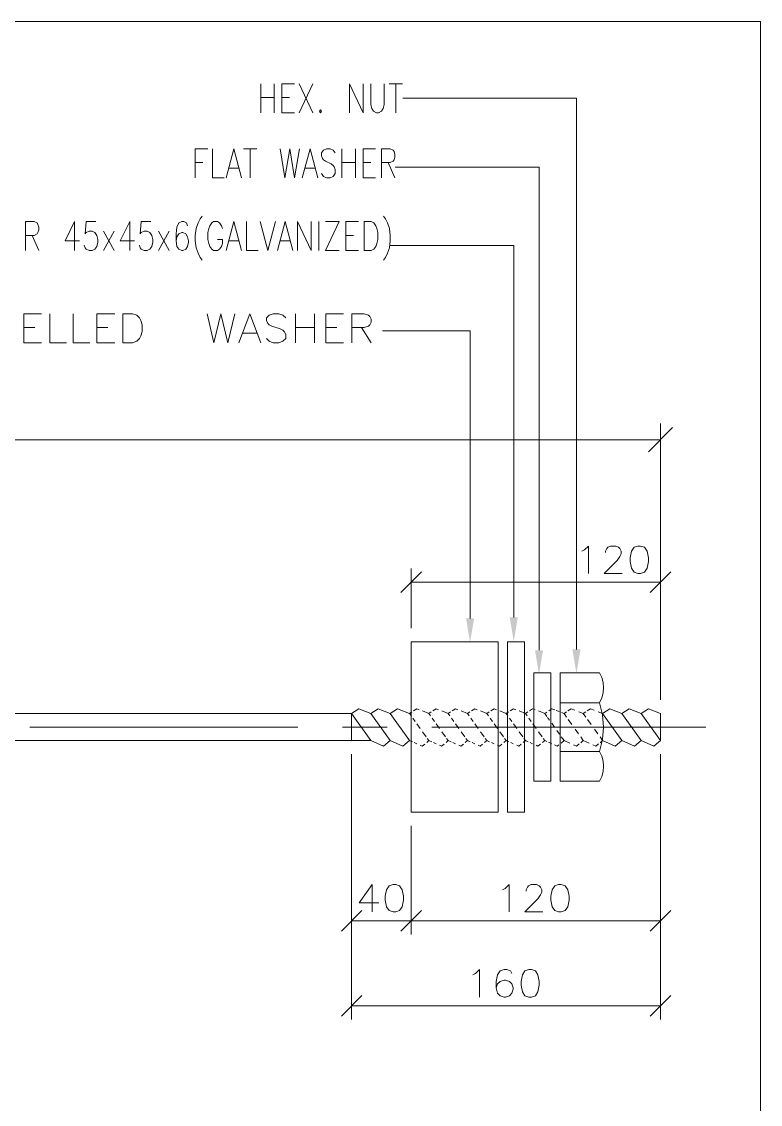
# Model space of a CAD drawing. Header units: millimetres. Extents: x 2 to 579, y 1 to 405.
# Drawn here: x 277.5 to 318.8, y 139.3 to 199.8 of the extents above; entities that cross this region are included whole.
import ezdxf

# ---------------------------------------------------------------- set-up
doc = ezdxf.new("R2010")
doc.units = ezdxf.units.MM
doc.linetypes.add('XKITLINE00', pattern=[0])
doc.layers.add('GraphicObject', color=6, linetype='Continuous', lineweight=0)
doc.layers.add('LinkedObject', color=7, linetype='Continuous', lineweight=0)

# ---------------------------------------------------------------- blocks, each defined once
blk = doc.blocks.new('*A3')
at = {"layer": 'GraphicObject', "color": 3, "linetype": 'XKITLINE00', "lineweight": 0}
for p, q in [((318.775, 199.844), (184.216, 199.844)), ((318.775, 60.892), (318.775, 199.844))]:
    blk.add_line(p, q, dxfattribs=at)
blk = doc.blocks.new('*A4')
at = {"layer": 'LinkedObject'}
for points in [[(302.763, 166.457), (302.538, 165.107), (302.313, 166.457)], [(305.205, 166.518), (304.98, 165.168), (304.755, 166.518)], [(306.619, 164.679), (306.394, 163.329), (306.169, 164.679)], [(308.713, 164.719), (308.488, 163.369), (308.263, 164.719)]]:
    blk.add_hatch(color=1, dxfattribs=at).paths.add_polyline_path(points, flags=17)
at = {"layer": 'LinkedObject', "color": 2, "linetype": 'XKITLINE00', "lineweight": 0}
for p, q in [((290.825, 196.371), (290.825, 194.751)), ((291.581, 196.371), (291.581, 194.751)), ((292.013, 194.751), (292.013, 196.371)), ((292.013, 196.371), (292.715, 196.371)), ((293.741, 196.371), (292.985, 194.751)), ((292.985, 196.371), (293.741, 194.751)), ((295.793, 194.751), (295.793, 196.371)), ((295.793, 196.371), (296.549, 194.751)), ((296.549, 194.751), (296.549, 196.371)), ((296.981, 196.371), (296.981, 195.213)), ((297.737, 195.213), (297.737, 196.371)), ((298.007, 196.371), (298.763, 196.371)), ((298.385, 196.371), (298.385, 194.751)), ((290.825, 195.599), (291.581, 195.599)), ((292.013, 195.599), (292.445, 195.599)), ((296.981, 195.213), (297.035, 194.982)), ((297.683, 194.982), (297.737, 195.213)), ((292.715, 194.751), (292.013, 194.751)), ((294.173, 194.905), (294.119, 194.828)), ((294.119, 194.828), (294.173, 194.751)), ((294.227, 194.828), (294.173, 194.905)), ((294.173, 194.751), (294.227, 194.828)), ((297.035, 194.982), (297.143, 194.828)), ((297.143, 194.828), (297.305, 194.751)), ((297.305, 194.751), (297.413, 194.751)), ((297.413, 194.751), (297.575, 194.828)), ((297.575, 194.828), (297.683, 194.982)), ((287.158, 191.109), (287.158, 192.729)), ((287.158, 192.729), (287.86, 192.729)), ((288.13, 192.729), (288.13, 191.109)), ((288.886, 191.109), (289.318, 192.729)), ((289.318, 192.729), (289.75, 191.109)), ((289.858, 192.729), (290.614, 192.729)), ((290.236, 192.729), (290.236, 191.109)), ((291.91, 192.729), (292.18, 191.109)), ((292.18, 191.109), (292.45, 192.729)), ((292.45, 192.729), (292.72, 191.109)), ((292.72, 191.109), (292.99, 192.729)), ((293.152, 191.109), (293.584, 192.729)), ((293.584, 192.729), (294.016, 191.109)), ((294.232, 192.498), (294.34, 192.652)), ((294.34, 192.652), (294.502, 192.729)), ((294.502, 192.729), (294.718, 192.729)), ((294.718, 192.729), (294.88, 192.652)), ((294.88, 192.652), (294.988, 192.498)), ((295.366, 192.729), (295.366, 191.109)), ((296.122, 192.729), (296.122, 191.109)), ((296.554, 191.109), (296.554, 192.729)), ((296.554, 192.729), (297.256, 192.729)), ((297.58, 191.109), (297.58, 192.729)), ((297.58, 192.729), (298.066, 192.729)), ((298.066, 192.729), (298.228, 192.652)), ((298.228, 192.652), (298.282, 192.575)), ((294.232, 192.343), (294.232, 192.498)), ((294.286, 192.189), (294.232, 192.343)), ((294.34, 192.112), (294.286, 192.189)), ((294.448, 192.035), (294.34, 192.112)), ((294.772, 191.881), (294.448, 192.035)), ((298.228, 192.035), (298.066, 191.958)), ((298.282, 192.112), (298.228, 192.035)), ((298.282, 192.575), (298.336, 192.421)), ((298.336, 192.266), (298.282, 192.112)), ((298.336, 192.421), (298.336, 192.266)), ((287.158, 191.958), (287.59, 191.958)), ((289.048, 191.649), (289.588, 191.649)), ((293.314, 191.649), (293.854, 191.649)), ((294.88, 191.803), (294.772, 191.881)), ((294.934, 191.726), (294.88, 191.803)), ((294.988, 191.572), (294.934, 191.726)), ((294.988, 191.341), (294.988, 191.572)), ((295.366, 191.958), (296.122, 191.958)), ((296.554, 191.958), (296.986, 191.958)), ((298.066, 191.958), (297.58, 191.958)), ((297.958, 191.958), (298.336, 191.109)), ((288.13, 191.109), (288.778, 191.109)), ((294.232, 191.341), (294.34, 191.186)), ((294.34, 191.186), (294.502, 191.109)), ((294.502, 191.109), (294.718, 191.109)), ((294.718, 191.109), (294.88, 191.186)), ((294.88, 191.186), (294.988, 191.341)), ((297.256, 191.109), (296.554, 191.109)), ((277.664, 187.039), (277.664, 188.659)), ((277.664, 188.659), (278.15, 188.659)), ((278.15, 188.659), (278.312, 188.582)), ((278.312, 188.582), (278.366, 188.505)), ((278.366, 188.505), (278.42, 188.351)), ((280.418, 188.659), (279.878, 187.579)), ((280.418, 187.039), (280.418, 188.659)), ((281.012, 187.965), (281.066, 188.659)), ((281.066, 188.659), (281.606, 188.659)), ((283.496, 188.659), (282.956, 187.579)), ((283.496, 187.039), (283.496, 188.659)), ((284.09, 187.965), (284.144, 188.659)), ((284.144, 188.659), (284.684, 188.659)), ((286.25, 188.582), (286.142, 188.351)), ((286.412, 188.659), (286.25, 188.582)), ((286.52, 188.659), (286.412, 188.659)), ((286.682, 188.582), (286.52, 188.659)), ((286.736, 188.428), (286.682, 188.582)), ((287.222, 188.274), (287.33, 188.582)), ((287.33, 188.582), (287.438, 188.814)), ((287.438, 188.814), (287.546, 188.968)), ((287.978, 188.428), (287.924, 188.274)), ((288.086, 188.582), (287.978, 188.428)), ((288.194, 188.659), (288.086, 188.582)), ((288.41, 188.659), (288.194, 188.659)), ((288.518, 188.582), (288.41, 188.659)), ((288.626, 188.428), (288.518, 188.582)), ((288.68, 188.274), (288.626, 188.428)), ((288.896, 187.039), (289.328, 188.659)), ((289.328, 188.659), (289.76, 187.039)), ((290.03, 188.659), (290.03, 187.039)), ((290.786, 188.659), (291.218, 187.039)), ((291.218, 187.039), (291.65, 188.659)), ((291.758, 187.039), (292.19, 188.659)), ((292.19, 188.659), (292.622, 187.039)), ((292.892, 187.039), (292.892, 188.659)), ((292.892, 188.659), (293.648, 187.039)), ((293.648, 187.039), (293.648, 188.659)), ((294.08, 188.659), (294.08, 187.039)), ((294.458, 188.659), (295.214, 188.659)), ((295.214, 188.659), (294.458, 187.039)), ((295.592, 187.039), (295.592, 188.659)), ((295.592, 188.659), (296.294, 188.659)), ((296.618, 187.039), (296.618, 188.659)), ((296.618, 188.659), (296.996, 188.659)), ((296.996, 188.659), (297.158, 188.582)), ((297.158, 188.582), (297.266, 188.428)), ((297.266, 188.428), (297.32, 188.274)), ((297.806, 188.814), (297.698, 188.968)), ((297.914, 188.582), (297.806, 188.814)), ((298.022, 188.274), (297.914, 188.582)), ((278.15, 187.888), (277.664, 187.888)), ((278.042, 187.888), (278.42, 187.039)), ((278.312, 187.965), (278.15, 187.888)), ((278.366, 188.042), (278.312, 187.965)), ((278.42, 188.196), (278.366, 188.042)), ((278.42, 188.351), (278.42, 188.196)), ((281.066, 188.042), (281.012, 187.965)), ((281.228, 188.119), (281.066, 188.042)), ((281.39, 188.119), (281.228, 188.119)), ((281.552, 188.042), (281.39, 188.119)), ((281.66, 187.888), (281.552, 188.042)), ((281.714, 187.656), (281.66, 187.888)), ((282.632, 188.119), (282.038, 187.039)), ((282.038, 188.119), (282.632, 187.039)), ((284.144, 188.042), (284.09, 187.965)), ((284.306, 188.119), (284.144, 188.042)), ((284.468, 188.119), (284.306, 188.119)), ((284.63, 188.042), (284.468, 188.119)), ((284.738, 187.888), (284.63, 188.042)), ((284.792, 187.656), (284.738, 187.888)), ((285.71, 188.119), (285.116, 187.039)), ((285.116, 188.119), (285.71, 187.039)), ((286.142, 188.351), (286.088, 187.965)), ((286.088, 187.965), (286.088, 187.579)), ((286.142, 187.811), (286.088, 187.579)), ((286.25, 187.965), (286.142, 187.811)), ((286.412, 188.042), (286.25, 187.965)), ((286.466, 188.042), (286.412, 188.042)), ((286.628, 187.965), (286.466, 188.042)), ((286.736, 187.811), (286.628, 187.965)), ((286.79, 187.579), (286.736, 187.811)), ((287.168, 187.888), (287.222, 188.274)), ((287.168, 187.579), (287.168, 187.888)), ((287.924, 188.274), (287.87, 188.042)), ((287.87, 188.042), (287.87, 187.656)), ((295.592, 187.888), (296.024, 187.888)), ((297.32, 188.274), (297.374, 188.042)), ((297.374, 188.042), (297.374, 187.656)), ((298.076, 187.888), (298.022, 188.274)), ((298.076, 187.579), (298.076, 187.888)), ((279.878, 187.579), (280.688, 187.579)), ((280.958, 187.348), (281.012, 187.194)), ((281.012, 187.194), (281.066, 187.116)), ((281.552, 187.116), (281.66, 187.271)), ((281.66, 187.271), (281.714, 187.502)), ((281.714, 187.502), (281.714, 187.656)), ((282.956, 187.579), (283.766, 187.579)), ((284.036, 187.348), (284.09, 187.194)), ((284.09, 187.194), (284.144, 187.116)), ((284.63, 187.116), (284.738, 187.271)), ((284.738, 187.271), (284.792, 187.502)), ((284.792, 187.502), (284.792, 187.656)), ((286.088, 187.579), (286.142, 187.271)), ((286.142, 187.271), (286.25, 187.116)), ((286.628, 187.116), (286.736, 187.271)), ((286.736, 187.271), (286.79, 187.502)), ((286.79, 187.502), (286.79, 187.579)), ((287.222, 187.194), (287.168, 187.579)), ((287.33, 186.885), (287.222, 187.194)), ((287.87, 187.656), (287.924, 187.425)), ((287.924, 187.425), (287.978, 187.271)), ((287.978, 187.271), (288.086, 187.116)), ((288.68, 187.656), (288.41, 187.656)), ((288.518, 187.116), (288.626, 187.271)), ((288.626, 187.271), (288.68, 187.425)), ((288.68, 187.425), (288.68, 187.656)), ((289.058, 187.579), (289.598, 187.579)), ((291.92, 187.579), (292.46, 187.579)), ((297.266, 187.271), (297.158, 187.116)), ((297.32, 187.425), (297.266, 187.271)), ((297.374, 187.656), (297.32, 187.425)), ((297.914, 186.885), (298.022, 187.194)), ((298.022, 187.194), (298.076, 187.579)), ((281.066, 187.116), (281.228, 187.039)), ((281.228, 187.039), (281.39, 187.039)), ((281.39, 187.039), (281.552, 187.116)), ((284.144, 187.116), (284.306, 187.039)), ((284.306, 187.039), (284.468, 187.039)), ((284.468, 187.039), (284.63, 187.116)), ((286.25, 187.116), (286.412, 187.039)), ((286.412, 187.039), (286.466, 187.039)), ((286.466, 187.039), (286.628, 187.116)), ((287.438, 186.654), (287.33, 186.885)), ((287.546, 186.499), (287.438, 186.654)), ((288.086, 187.116), (288.194, 187.039)), ((288.194, 187.039), (288.41, 187.039)), ((288.41, 187.039), (288.518, 187.116)), ((290.03, 187.039), (290.678, 187.039)), ((294.458, 187.039), (295.214, 187.039)), ((296.294, 187.039), (295.592, 187.039)), ((296.996, 187.039), (296.618, 187.039)), ((297.158, 187.116), (296.996, 187.039)), ((297.698, 186.499), (297.806, 186.654)), ((297.806, 186.654), (297.914, 186.885)), ((277.566, 181.884), (277.566, 183.504)), ((277.566, 183.504), (278.569, 183.504)), ((279.032, 183.504), (279.032, 181.884)), ((280.343, 183.504), (280.343, 181.884)), ((281.655, 181.884), (281.655, 183.504)), ((281.655, 183.504), (282.658, 183.504)), ((283.12, 181.884), (283.12, 183.504)), ((283.12, 183.504), (283.66, 183.504)), ((283.66, 183.504), (283.892, 183.427)), ((283.892, 183.427), (284.046, 183.273)), ((284.046, 183.273), (284.123, 183.118)), ((284.123, 183.118), (284.2, 182.887)), ((287.826, 183.504), (288.212, 181.884)), ((288.212, 181.884), (288.598, 183.504)), ((288.598, 183.504), (288.983, 181.884)), ((288.983, 181.884), (289.369, 183.504)), ((289.6, 181.884), (290.218, 183.504)), ((290.218, 183.504), (290.835, 181.884)), ((291.143, 183.273), (291.298, 183.427)), ((291.143, 183.118), (291.143, 183.273)), ((291.22, 182.964), (291.143, 183.118)), ((291.298, 182.887), (291.22, 182.964)), ((291.298, 183.427), (291.529, 183.504)), ((291.529, 183.504), (291.838, 183.504)), ((291.838, 183.504), (292.069, 183.427)), ((292.069, 183.427), (292.223, 183.273)), ((292.763, 183.504), (292.763, 181.884)), ((293.843, 183.504), (293.843, 181.884)), ((294.46, 181.884), (294.46, 183.504)), ((294.46, 183.504), (295.463, 183.504)), ((295.926, 181.884), (295.926, 183.504)), ((295.926, 183.504), (296.62, 183.504)), ((296.62, 183.504), (296.852, 183.427)), ((296.852, 183.427), (296.929, 183.35)), ((296.929, 183.35), (297.006, 183.195)), ((297.006, 183.041), (296.929, 182.887)), ((297.006, 183.195), (297.006, 183.041)), ((277.566, 182.733), (278.183, 182.733)), ((281.655, 182.733), (282.272, 182.733)), ((284.2, 182.501), (284.123, 182.27)), ((284.2, 182.887), (284.2, 182.501)), ((289.832, 182.424), (290.603, 182.424)), ((291.452, 182.81), (291.298, 182.887)), ((291.915, 182.655), (291.452, 182.81)), ((292.069, 182.578), (291.915, 182.655)), ((292.146, 182.501), (292.069, 182.578)), ((292.223, 182.347), (292.146, 182.501)), ((292.223, 182.115), (292.223, 182.347)), ((292.763, 182.733), (293.843, 182.733)), ((294.46, 182.733), (295.078, 182.733)), ((296.62, 182.733), (295.926, 182.733)), ((296.466, 182.733), (297.006, 181.884)), ((296.852, 182.81), (296.62, 182.733)), ((296.929, 182.887), (296.852, 182.81)), ((278.569, 181.884), (277.566, 181.884)), ((279.032, 181.884), (279.958, 181.884)), ((280.343, 181.884), (281.269, 181.884)), ((282.658, 181.884), (281.655, 181.884)), ((283.66, 181.884), (283.12, 181.884)), ((283.892, 181.961), (283.66, 181.884)), ((284.046, 182.115), (283.892, 181.961)), ((284.123, 182.27), (284.046, 182.115)), ((291.143, 182.115), (291.298, 181.961)), ((291.298, 181.961), (291.529, 181.884)), ((291.529, 181.884), (291.838, 181.884)), ((291.838, 181.884), (292.069, 181.961)), ((292.069, 181.961), (292.223, 182.115)), ((295.463, 181.884), (294.46, 181.884))]:
    blk.add_line(p, q, dxfattribs=at)
at = {"layer": 'LinkedObject', "color": 1, "linetype": 'XKITLINE00', "lineweight": 0}
for p, q in [((308.488, 195.561), (298.767, 195.561)), ((308.488, 164.719), (308.488, 195.561)), ((306.394, 191.712), (298.34, 191.712)), ((306.394, 164.679), (306.394, 191.712)), ((304.98, 187.329), (298.08, 187.329)), ((304.98, 166.518), (304.98, 187.329)), ((302.538, 182.541), (297.631, 182.541)), ((302.538, 166.457), (302.538, 182.541)), ((312.517, 175.781), (313.867, 177.131)), ((313.192, 162.039), (313.192, 177.356)), ((313.192, 176.456), (190.716, 176.456)), ((299.812, 169.055), (298.664, 167.908)), ((299.238, 165.911), (299.238, 169.246)), ((312.618, 167.908), (313.765, 169.055)), ((313.192, 161.904), (313.192, 169.246)), ((299.238, 168.481), (313.192, 168.481)), ((295.912, 158.86), (295.912, 144.015)), ((295.912, 158.817), (295.912, 148.778)), ((313.192, 158.86), (313.192, 144.015)), ((313.192, 157.78), (313.192, 148.778)), ((299.238, 154.852), (299.238, 148.778)), ((299.238, 153.721), (299.238, 148.778)), ((296.485, 150.117), (295.338, 148.969)), ((298.664, 148.969), (299.812, 150.117)), ((299.812, 150.117), (298.664, 148.969)), ((312.618, 148.969), (313.765, 150.117)), ((295.912, 149.543), (299.238, 149.543)), ((299.238, 149.543), (313.192, 149.543)), ((296.485, 145.353), (295.338, 144.206)), ((313.192, 144.78), (295.912, 144.78)), ((312.618, 144.206), (313.765, 145.353))]:
    blk.add_line(p, q, dxfattribs=at)
at = {"layer": 'LinkedObject', "color": 7, "linetype": 'XKITLINE00', "lineweight": 0}
for p, q in [((308.795, 170.217), (308.941, 170.29)), ((308.941, 170.29), (309.159, 170.509)), ((309.159, 170.509), (309.159, 168.979)), ((310.106, 170.217), (310.179, 170.363)), ((310.106, 170.144), (310.106, 170.217)), ((310.179, 170.363), (310.252, 170.436)), ((310.252, 170.436), (310.398, 170.509)), ((310.398, 170.509), (310.689, 170.509)), ((310.689, 170.509), (310.835, 170.436)), ((310.835, 170.436), (310.908, 170.363)), ((310.908, 170.363), (310.981, 170.217)), ((310.981, 170.217), (310.981, 170.071)), ((311.564, 170.217), (311.491, 169.853)), ((311.709, 170.436), (311.564, 170.217)), ((311.928, 170.509), (311.709, 170.436)), ((312.074, 170.509), (311.928, 170.509)), ((312.292, 170.436), (312.074, 170.509)), ((312.438, 170.217), (312.292, 170.436)), ((312.511, 169.853), (312.438, 170.217)), ((310.762, 169.707), (310.034, 168.979)), ((310.908, 169.926), (310.762, 169.707)), ((310.981, 170.071), (310.908, 169.926)), ((311.491, 169.853), (311.491, 169.634)), ((311.491, 169.634), (311.564, 169.27)), ((312.438, 169.27), (312.511, 169.634)), ((312.511, 169.634), (312.511, 169.853)), ((311.564, 169.27), (311.709, 169.051)), ((311.709, 169.051), (311.928, 168.979)), ((312.074, 168.979), (312.292, 169.051)), ((312.292, 169.051), (312.438, 169.27)), ((310.034, 168.979), (311.054, 168.979)), ((311.928, 168.979), (312.074, 168.979)), ((313.192, 168.481), (313.192, 168.481)), ((299.238, 165.146), (299.238, 165.146)), ((207.996, 161.139), (295.912, 161.139)), ((296.318, 161.408), (295.912, 161.139)), ((296.318, 161.408), (295.912, 161.139)), ((296.992, 159.625), (295.912, 161.139)), ((295.912, 161.139), (295.912, 159.625)), ((296.992, 159.625), (295.912, 161.139)), ((296.992, 161.139), (296.318, 161.408)), ((296.992, 161.139), (296.318, 161.408)), ((297.398, 161.408), (296.992, 161.139)), ((297.398, 161.408), (296.992, 161.139)), ((298.072, 159.625), (296.992, 161.139)), ((298.072, 159.625), (296.992, 161.139)), ((298.072, 161.139), (297.398, 161.408)), ((298.072, 161.139), (297.398, 161.408)), ((298.478, 161.408), (298.072, 161.139)), ((299.152, 159.625), (298.072, 161.139)), ((299.152, 161.139), (298.478, 161.408)), ((299.282, 161.225), (299.152, 161.139)), ((299.252, 160.999), (299.152, 161.139)), ((299.558, 161.408), (299.377, 161.289)), ((299.699, 161.352), (299.558, 161.408)), ((300.232, 161.139), (299.881, 161.279)), ((300.362, 161.225), (300.232, 161.139)), ((300.332, 160.999), (300.232, 161.139)), ((300.638, 161.408), (300.457, 161.289)), ((300.779, 161.352), (300.638, 161.408)), ((301.312, 161.139), (300.961, 161.279)), ((301.442, 161.225), (301.312, 161.139)), ((301.412, 160.999), (301.312, 161.139)), ((301.718, 161.408), (301.537, 161.289)), ((301.859, 161.352), (301.718, 161.408)), ((302.392, 161.139), (302.041, 161.279)), ((302.522, 161.225), (302.392, 161.139)), ((302.492, 160.999), (302.392, 161.139)), ((302.798, 161.408), (302.617, 161.289)), ((302.939, 161.352), (302.798, 161.408)), ((303.472, 161.139), (303.121, 161.279)), ((303.602, 161.225), (303.472, 161.139)), ((303.572, 160.999), (303.472, 161.139)), ((303.878, 161.408), (303.697, 161.289)), ((304.019, 161.352), (303.878, 161.408)), ((304.552, 161.139), (304.201, 161.279)), ((304.682, 161.225), (304.552, 161.139)), ((304.652, 160.999), (304.552, 161.139)), ((304.958, 161.408), (304.777, 161.289)), ((305.099, 161.352), (304.958, 161.408)), ((305.632, 161.139), (305.281, 161.279)), ((305.762, 161.225), (305.632, 161.139)), ((305.732, 160.999), (305.632, 161.139)), ((306.038, 161.408), (305.857, 161.289)), ((306.179, 161.352), (306.038, 161.408)), ((306.712, 161.139), (306.361, 161.279)), ((306.826, 161.215), (306.712, 161.139)), ((306.826, 160.978), (306.712, 161.139)), ((307.118, 161.408), (306.935, 161.287)), ((307.281, 161.343), (307.118, 161.408)), ((307.522, 161.247), (307.351, 161.315)), ((307.792, 161.139), (307.645, 161.197)), ((307.929, 161.23), (307.792, 161.139)), ((307.938, 160.933), (307.792, 161.139)), ((308.198, 161.408), (308.014, 161.287)), ((308.391, 161.331), (308.198, 161.408)), ((308.872, 161.139), (308.622, 161.239)), ((309.009, 161.23), (308.872, 161.139)), ((309.018, 160.933), (308.872, 161.139)), ((309.278, 161.408), (309.094, 161.287)), ((309.471, 161.331), (309.278, 161.408)), ((309.952, 161.139), (309.702, 161.239)), ((310.358, 161.408), (309.952, 161.139)), ((311.032, 159.625), (309.952, 161.139)), ((311.032, 161.139), (310.358, 161.408)), ((311.438, 161.408), (311.032, 161.139)), ((312.112, 159.625), (311.032, 161.139)), ((312.112, 161.139), (311.438, 161.408)), ((312.518, 161.408), (312.112, 161.139)), ((313.192, 159.625), (312.112, 161.139)), ((313.192, 161.139), (312.518, 161.408)), ((313.192, 161.139), (313.192, 161.139)), ((313.192, 161.139), (313.192, 161.139)), ((313.192, 161.139), (313.192, 159.625)), ((299.474, 160.686), (299.339, 160.877)), ((299.751, 160.299), (299.565, 160.559)), ((300.554, 160.686), (300.419, 160.877)), ((300.831, 160.299), (300.645, 160.559)), ((301.634, 160.686), (301.499, 160.877)), ((301.911, 160.299), (301.725, 160.559)), ((302.714, 160.686), (302.579, 160.877)), ((302.991, 160.299), (302.805, 160.559)), ((303.794, 160.686), (303.659, 160.877)), ((304.071, 160.299), (303.885, 160.559)), ((304.874, 160.686), (304.739, 160.877)), ((305.151, 160.299), (304.965, 160.559)), ((305.954, 160.686), (305.819, 160.877)), ((306.231, 160.299), (306.045, 160.559)), ((306.981, 160.762), (306.876, 160.909)), ((307.252, 160.382), (307.105, 160.588)), ((308.228, 160.527), (308.028, 160.807)), ((309.308, 160.527), (309.108, 160.807)), ((300.086, 159.829), (299.881, 160.117)), ((301.166, 159.829), (300.961, 160.117)), ((302.246, 159.829), (302.041, 160.117)), ((303.326, 159.829), (303.121, 160.117)), ((304.406, 159.829), (304.201, 160.117)), ((305.486, 159.829), (305.281, 160.117)), ((306.566, 159.829), (306.361, 160.117)), ((307.534, 159.987), (307.394, 160.182)), ((308.608, 159.994), (308.422, 160.255)), ((309.688, 159.994), (309.502, 160.255)), ((295.912, 159.625), (206.916, 159.625)), ((295.912, 159.625), (295.912, 159.625)), ((295.912, 159.625), (296.992, 159.625)), ((295.912, 159.582), (295.912, 159.582)), ((296.992, 159.625), (297.697, 159.309)), ((296.992, 159.625), (297.697, 159.309)), ((297.697, 159.309), (298.072, 159.625)), ((297.697, 159.309), (298.072, 159.625)), ((298.072, 159.625), (298.777, 159.309)), ((298.777, 159.309), (299.152, 159.625)), ((299.152, 159.625), (299.066, 159.745)), ((299.152, 159.625), (299.311, 159.554)), ((299.411, 159.509), (299.557, 159.444)), ((299.747, 159.359), (299.857, 159.309)), ((299.857, 159.309), (300.002, 159.431)), ((300.112, 159.524), (300.232, 159.625)), ((300.232, 159.625), (300.146, 159.745)), ((300.232, 159.625), (300.391, 159.554)), ((300.491, 159.509), (300.637, 159.444)), ((300.827, 159.359), (300.937, 159.309)), ((300.937, 159.309), (301.082, 159.431)), ((301.192, 159.524), (301.312, 159.625)), ((301.312, 159.625), (301.226, 159.745)), ((301.312, 159.625), (301.471, 159.554)), ((301.571, 159.509), (301.717, 159.444)), ((301.907, 159.359), (302.017, 159.309)), ((302.017, 159.309), (302.162, 159.431)), ((302.272, 159.524), (302.392, 159.625)), ((302.392, 159.625), (302.306, 159.745)), ((302.392, 159.625), (302.551, 159.554)), ((302.651, 159.509), (302.797, 159.444)), ((302.987, 159.359), (303.097, 159.309)), ((303.097, 159.309), (303.242, 159.431)), ((303.352, 159.524), (303.472, 159.625)), ((303.472, 159.625), (303.386, 159.745)), ((303.472, 159.625), (303.631, 159.554)), ((303.731, 159.509), (303.877, 159.444)), ((304.067, 159.359), (304.177, 159.309)), ((304.177, 159.309), (304.322, 159.431)), ((304.432, 159.524), (304.552, 159.625)), ((304.552, 159.625), (304.466, 159.745)), ((304.552, 159.625), (304.711, 159.554)), ((304.811, 159.509), (304.957, 159.444)), ((305.147, 159.359), (305.257, 159.309)), ((305.257, 159.309), (305.402, 159.431)), ((305.512, 159.524), (305.632, 159.625)), ((305.632, 159.625), (305.546, 159.745)), ((305.632, 159.625), (305.791, 159.554)), ((305.891, 159.509), (306.037, 159.444)), ((306.227, 159.359), (306.337, 159.309)), ((306.337, 159.309), (306.482, 159.431)), ((306.592, 159.524), (306.712, 159.625)), ((306.712, 159.625), (306.626, 159.745)), ((306.712, 159.625), (306.826, 159.573)), ((306.918, 159.532), (307.106, 159.448)), ((307.258, 159.381), (307.417, 159.309)), ((307.417, 159.309), (307.506, 159.384)), ((307.628, 159.487), (307.792, 159.625)), ((307.792, 159.625), (307.64, 159.837)), ((307.792, 159.625), (308.112, 159.482)), ((308.33, 159.384), (308.497, 159.309)), ((308.497, 159.309), (308.643, 159.433)), ((308.872, 159.625), (308.726, 159.829)), ((308.729, 159.505), (308.872, 159.625)), ((308.872, 159.625), (309.192, 159.482)), ((309.41, 159.384), (309.577, 159.309)), ((309.577, 159.309), (309.723, 159.433)), ((309.952, 159.625), (309.806, 159.829)), ((309.809, 159.505), (309.952, 159.625)), ((309.952, 159.625), (310.657, 159.309)), ((310.657, 159.309), (311.032, 159.625)), ((311.032, 159.625), (311.737, 159.309)), ((311.737, 159.309), (312.112, 159.625)), ((312.112, 159.625), (312.817, 159.309)), ((312.817, 159.309), (313.192, 159.625)), ((313.192, 159.625), (313.192, 159.625)), ((313.192, 158.545), (313.192, 158.545)), ((299.238, 155.617), (299.238, 155.617)), ((299.238, 154.486), (299.238, 154.486)), ((297.065, 151.57), (296.336, 150.55)), ((297.065, 150.04), (297.065, 151.57)), ((298.012, 151.497), (297.866, 151.279)), ((298.23, 151.57), (298.012, 151.497)), ((298.376, 151.57), (298.23, 151.57)), ((298.595, 151.497), (298.376, 151.57)), ((298.74, 151.279), (298.595, 151.497)), ((304.503, 151.351), (304.721, 151.57)), ((304.721, 151.57), (304.721, 150.04)), ((305.741, 151.424), (305.814, 151.497)), ((305.814, 151.497), (305.96, 151.57)), ((305.96, 151.57), (306.251, 151.57)), ((306.251, 151.57), (306.397, 151.497)), ((306.397, 151.497), (306.47, 151.424)), ((307.271, 151.497), (307.125, 151.279)), ((307.49, 151.57), (307.271, 151.497)), ((307.635, 151.57), (307.49, 151.57)), ((307.854, 151.497), (307.635, 151.57)), ((308, 151.279), (307.854, 151.497)), ((297.866, 151.279), (297.793, 150.914)), ((297.793, 150.914), (297.793, 150.696)), ((298.813, 150.914), (298.74, 151.279)), ((298.813, 150.696), (298.813, 150.914)), ((304.357, 151.279), (304.503, 151.351)), ((305.668, 151.279), (305.741, 151.424)), ((305.668, 151.206), (305.668, 151.279)), ((306.47, 150.987), (306.324, 150.769)), ((306.47, 151.424), (306.543, 151.279)), ((306.543, 151.133), (306.47, 150.987)), ((306.543, 151.279), (306.543, 151.133)), ((307.125, 151.279), (307.053, 150.914)), ((307.053, 150.914), (307.053, 150.696)), ((308.073, 150.914), (308, 151.279)), ((308.073, 150.696), (308.073, 150.914)), ((296.336, 150.55), (297.429, 150.55)), ((297.793, 150.696), (297.866, 150.331)), ((297.866, 150.331), (298.012, 150.113)), ((298.595, 150.113), (298.74, 150.331)), ((298.74, 150.331), (298.813, 150.696)), ((306.324, 150.769), (305.595, 150.04)), ((307.053, 150.696), (307.125, 150.331)), ((307.125, 150.331), (307.271, 150.113)), ((307.854, 150.113), (308, 150.331)), ((308, 150.331), (308.073, 150.696)), ((298.012, 150.113), (298.23, 150.04)), ((298.23, 150.04), (298.376, 150.04)), ((298.376, 150.04), (298.595, 150.113)), ((305.595, 150.04), (306.615, 150.04)), ((307.271, 150.113), (307.49, 150.04)), ((307.49, 150.04), (307.635, 150.04)), ((307.635, 150.04), (307.854, 150.113)), ((299.238, 149.543), (299.238, 149.543)), ((313.192, 149.543), (313.192, 149.543)), ((302.694, 146.515), (302.839, 146.588)), ((302.839, 146.588), (303.058, 146.807)), ((303.058, 146.807), (303.058, 145.277)), ((304.224, 146.734), (304.078, 146.515)), ((304.442, 146.807), (304.224, 146.734)), ((304.588, 146.807), (304.442, 146.807)), ((304.807, 146.734), (304.588, 146.807)), ((304.879, 146.588), (304.807, 146.734)), ((305.608, 146.734), (305.462, 146.515)), ((305.827, 146.807), (305.608, 146.734)), ((305.972, 146.807), (305.827, 146.807)), ((306.191, 146.734), (305.972, 146.807)), ((306.337, 146.515), (306.191, 146.734)), ((304.078, 146.515), (304.005, 146.151)), ((304.005, 146.151), (304.005, 145.787)), ((304.078, 146.005), (304.005, 145.787)), ((304.224, 146.151), (304.078, 146.005)), ((304.442, 146.224), (304.224, 146.151)), ((304.515, 146.224), (304.442, 146.224)), ((304.734, 146.151), (304.515, 146.224)), ((304.879, 146.005), (304.734, 146.151)), ((304.952, 145.787), (304.879, 146.005)), ((305.462, 146.515), (305.389, 146.151)), ((305.389, 146.151), (305.389, 145.933)), ((306.409, 146.151), (306.337, 146.515)), ((306.409, 145.933), (306.409, 146.151)), ((304.005, 145.787), (304.078, 145.495)), ((304.078, 145.495), (304.224, 145.35)), ((304.734, 145.35), (304.879, 145.495)), ((304.879, 145.495), (304.952, 145.714)), ((304.952, 145.714), (304.952, 145.787)), ((305.389, 145.933), (305.462, 145.568)), ((305.462, 145.568), (305.608, 145.35)), ((306.191, 145.35), (306.337, 145.568)), ((306.337, 145.568), (306.409, 145.933)), ((295.912, 144.78), (295.912, 144.78)), ((304.224, 145.35), (304.442, 145.277)), ((304.442, 145.277), (304.515, 145.277)), ((304.515, 145.277), (304.734, 145.35)), ((305.608, 145.35), (305.827, 145.277)), ((305.827, 145.277), (305.972, 145.277)), ((305.972, 145.277), (306.191, 145.35))]:
    blk.add_line(p, q, dxfattribs=at)
at = {"layer": 'LinkedObject', "color": 6, "linetype": 'XKITLINE00', "lineweight": 0}
for p, q in [((299.238, 155.617), (299.238, 165.146)), ((304.104, 165.146), (299.238, 165.146)), ((304.104, 155.617), (304.104, 165.146)), ((304.622, 155.617), (304.622, 165.146)), ((305.581, 165.146), (304.622, 165.146)), ((305.581, 155.617), (305.581, 165.146)), ((306.1, 157.357), (306.1, 163.407)), ((307.059, 163.407), (306.1, 163.407)), ((307.059, 157.357), (307.059, 163.407)), ((307.577, 163.407), (307.577, 160.382)), ((307.577, 163.407), (309.769, 163.407)), ((309.9, 163.147), (309.769, 163.407)), ((309.981, 162.867), (309.9, 163.147)), ((310.01, 162.578), (309.981, 162.867)), ((309.987, 162.288), (310.01, 162.578)), ((309.787, 161.744), (307.577, 161.744)), ((309.787, 161.744), (309.911, 162.007)), ((309.953, 161.072), (309.787, 161.744)), ((309.911, 162.007), (309.987, 162.288)), ((310.009, 160.382), (309.953, 161.072)), ((277.906, 160.382), (292.906, 160.382)), ((295.406, 160.382), (297.906, 160.382)), ((300.406, 160.382), (315.732, 160.382)), ((307.577, 157.357), (307.577, 160.382)), ((309.953, 159.692), (310.009, 160.382)), ((309.787, 159.02), (309.953, 159.692)), ((309.787, 159.02), (307.577, 159.02)), ((309.911, 158.757), (309.787, 159.02)), ((309.987, 158.476), (309.911, 158.757)), ((309.981, 157.897), (310.01, 158.186)), ((310.01, 158.186), (309.987, 158.476)), ((309.769, 157.357), (309.9, 157.617)), ((309.9, 157.617), (309.981, 157.897)), ((307.059, 157.357), (306.1, 157.357)), ((307.577, 157.357), (309.769, 157.357)), ((304.104, 155.617), (299.238, 155.617)), ((305.581, 155.617), (304.622, 155.617))]:
    blk.add_line(p, q, dxfattribs=at)

msp = doc.modelspace()

# ---------------------------------------------------------------- block references
at = {"lineweight": 0}
for name in ['*A3', '*A4']:
    msp.add_blockref(name, (0, 0), dxfattribs=at)

doc.saveas('drawing.dxf')
